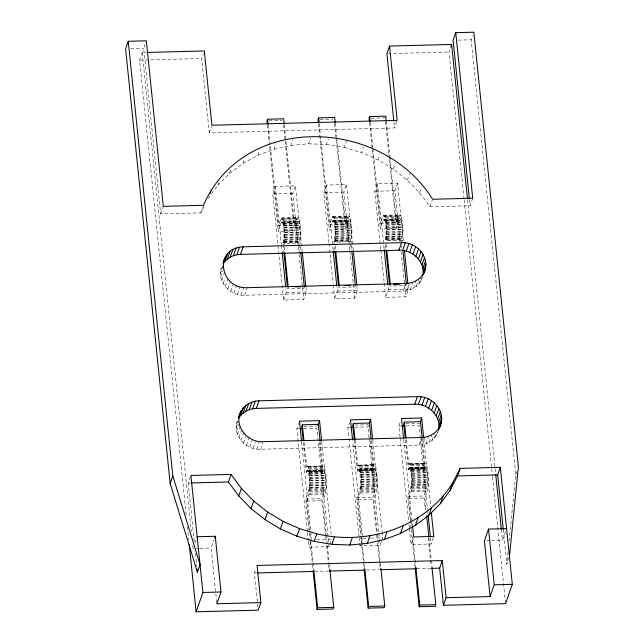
<?xml version="1.0" encoding="UTF-8"?>
<svg xmlns="http://www.w3.org/2000/svg" width="644" height="644" viewBox="0 0 644 644"><rect width="100%" height="100%" fill="white"/><g stroke="black" fill="none" stroke-linecap="round" stroke-linejoin="round"><path stroke-width="0.48" stroke-dasharray="3.22 2.42" d="M309.128 531.896L305.763 499.084L309.152 488.716L309.434 479.031L308.693 473.018L307.534 470.426L306.447 472.382L322.523 471.955L323.61 470.007L324.496 471.553L325.22 475.312L325.518 485.479L325.019 489.392L321.839 498.665L325.606 535.454M309.692 530.028L306.729 501.121L309.708 491.67L310.102 478.267L308.693 468.494L307.88 466.675L306.649 466.932L322.724 466.514L323.538 465.934C327.989 476.552 327.224 489.979 322.805 500.694L329.14 562.494M361.582 544.478L356.792 497.748L359.98 488.474L360.471 484.562L359.972 472.938L359.167 469.838L358.265 469.146L357.484 471.038L373.552 470.619L374.639 468.663L375.533 470.209L376.539 477.268L376.426 485.632L372.868 497.321L377.151 539.084M364.713 567.557L357.766 499.776C362.186 489.062 362.95 475.626 358.491 465.016L357.686 465.596L373.762 465.169L374.567 464.59L375.806 466.723L377.207 476.504L377.215 486.011L376.523 491.436L373.834 499.358L377.923 539.221M411.089 528.217L407.829 496.403L411.009 487.138L411.508 483.217L411.001 471.601L410.204 468.494L409.302 467.81L408.513 469.701L424.589 469.275L425.37 467.383L426.28 468.075L427.455 474.226L427.455 484.288L423.897 495.977L425.33 509.903M411.049 520.36L408.795 498.432L411.774 488.989L412.273 478.017L411.138 467.254L409.946 463.994L409.117 463.761L408.715 464.252L424.79 463.825L425.604 463.253L426.433 464.292L427.833 470.587L428.381 480.03L427.56 490.092L424.871 498.013L426.095 509.976M282.917 242.844C285.477 237.233 283.738 207.811 278.305 231.277L294.38 230.858C299.814 207.384 301.545 236.807 298.993 242.426L282.917 242.844L283.835 251.828M284.189 243.456C284.801 235.076 285.831 225.577 282.056 217.889L280.865 219.153L278.514 225.883L294.582 225.456L296.94 218.735L298.124 217.471C301.907 225.15 300.877 234.658 300.257 243.029L284.189 243.456L283.891 244.929M334.872 250.492L333.946 241.508C336.506 235.889 334.775 206.466 329.334 229.94L345.409 229.514C350.843 206.04 352.582 235.463 350.022 241.081L350.94 250.065M351.294 241.693L335.218 242.112C335.838 233.732 336.868 224.233 333.085 216.545L331.902 217.817L329.543 224.539L345.619 224.12L347.977 217.39L349.161 216.126C353.001 224.289 352.083 234.344 350.996 243.166M401.059 239.745L384.983 240.164C387.543 234.545 385.804 205.122 380.371 228.596L396.446 228.169C401.88 204.703 403.611 234.126 401.059 239.745L401.26 241.742M402.323 240.349L386.247 240.776C386.867 232.395 387.897 222.888 384.122 215.209L382.93 216.473L380.58 223.194L396.648 222.776L399.006 216.046L400.19 214.782C404.038 222.945 403.12 233.007 402.033 241.822M422.762 275.914C420.999 284.914 412.023 290.983 403.136 291.088L244.68 295.25C230.705 296.127 216.682 282.088 221.294 267.96M438.556 429.91C436.793 438.91 427.817 444.98 418.93 445.076L260.466 449.246C246.161 450.18 232.025 435.441 237.298 421.144M509.452 556.464L506.804 564.031L507.995 552.085M509.09 541.129L515.747 474.411L471.183 39.767L472.511 35.984M186.188 514.862L139.563 60.15L142.219 52.583L146.22 52.478M203.866 206.917L200.799 212.866L160.662 213.921L143.684 48.381L146.003 41.755M396.833 121.322L394.514 127.947L209.268 132.817L201.653 58.515L203.303 53.79M160.662 213.921L163.31 206.354M209.268 132.817L211.586 126.192M200.799 212.866L203.448 205.291M208.254 198.416L217.889 185.198L218.88 182.357M217.889 185.198L229.514 173.461L230.842 169.678M229.514 173.461L242.917 163.439L244.905 157.764M242.917 163.439L257.825 155.325L259.814 149.65M220.651 270.375L221.311 268.484M220.385 273.716L222.373 268.041M220.731 277.089L223.057 270.472M221.673 280.406L224.329 272.839M223.186 283.561L225.175 277.886M225.231 286.483L227.879 278.916M257.825 155.325L273.95 149.279L275.938 143.604M227.743 289.092L230.391 281.525M230.665 291.305L233.313 283.738M233.909 293.068L236.557 285.501M237.386 294.332L240.043 286.765M305.852 286.934L306.367 291.933L303.718 299.5L283.626 300.032L272.75 193.965L275.399 186.39L295.491 185.866L302.157 250.91M273.95 149.279L290.983 145.407L292.972 139.732M241.009 295.073L243.665 287.506M244.68 295.25L247.328 287.683M194.238 541.459L188.249 483.024L190.568 476.399M290.983 145.407L308.597 143.797L310.585 138.122M298.18 245.469L292.843 193.433L295.491 185.866M308.597 143.797L326.436 144.481L328.424 138.806M236.437 424.364L237.427 421.53M194.963 543.077L197.185 536.742M236.179 427.713L238.497 421.087M236.525 431.086L238.844 424.46M283.626 300.032L286.274 292.465L285.864 288.464M288.214 287.079L287.627 288.762L303.694 288.335L304.282 286.661M237.467 434.394L240.115 426.827M328.915 242.651L323.779 192.62L326.436 185.053L346.52 184.522L353.194 249.566M238.98 437.558L241.629 429.991M241.017 440.48L243.665 432.913M326.436 144.481L344.17 147.428L346.488 140.811M243.537 443.08L246.185 435.513M246.451 445.294L249.099 437.727M216.754 602.76L211.143 548.036L214.001 539.889M249.695 447.065L252.343 439.498M253.181 448.329L255.499 441.704M349.821 250.13L343.872 192.089L346.52 184.522M256.803 449.061L259.452 441.494M472.72 198.215L470.072 205.782L429.934 206.837C413.673 181.962 389.177 163.069 361.453 152.604L363.433 146.929M260.466 449.246L263.114 441.679M377.939 159.889L379.92 154.214M356.889 285.59L357.396 290.597L354.747 298.164L334.655 298.687L337.311 291.12L336.796 286.121M339.243 285.735L338.655 287.417L354.731 286.999L355.319 285.316M380.765 249.317L374.816 191.276L377.464 183.709L397.557 183.178L403.506 241.218M307.333 531.268L296.82 428.759L298.808 423.084M393.315 169.155L395.295 163.479M257.906 607.236L254.396 573.023L256.054 568.29M400.141 241.782L394.909 190.753L397.557 183.178M464.042 198.924L448.981 52.011L450.961 46.336M407.282 180.215L409.6 173.598M419.566 192.862L421.554 187.187M408.022 285.252L408.433 289.253L405.784 296.82L385.692 297.351L388.34 289.784L387.93 285.775M390.28 284.398L389.692 286.081L405.76 285.654L406.348 283.972M359.078 536.895L347.857 427.415L349.515 422.689M316.639 539.487L331.708 539.092L329.06 546.659L308.967 547.191L310.955 541.515M429.934 206.837L432.253 200.22M403.136 291.088L405.792 283.521M406.75 290.71L409.399 283.143M410.204 289.792L412.852 282.225M413.4 288.351L416.056 280.784M416.266 286.419L418.922 278.852M369.068 437.839L367.949 426.892L368.61 425M418.721 284.068L421.039 277.443M420.685 281.348L422.013 277.564M400.013 437.026L398.886 426.078L400.544 421.345M381.417 541.54L380.089 545.323L359.996 545.846L362.644 538.279L352.646 440.754M381.747 540.59L382.737 537.756L382.23 532.773M418.93 445.076L421.579 437.509M422.536 444.706L425.185 437.139M425.99 443.788L428.638 436.221M429.194 442.339L431.842 434.772M432.06 440.416L434.378 433.798M434.507 438.057L435.835 434.273M436.479 435.336L437.469 432.502M433.444 537.354L431.126 543.979L411.033 544.51L413.351 537.885M515.747 474.411L516.738 471.577M491.42 540.662L502.473 540.372L505.645 531.316M130.627 48.719L143.684 48.381M458.126 40.113L471.183 39.767M139.563 60.15L201.653 58.515M387.897 53.621L448.981 52.011M268.999 120.855L282.056 120.517M320.028 119.518L333.093 119.172M371.065 118.174L385.128 117.804M272.75 193.965L292.843 193.433M323.779 192.62L343.872 192.089M374.816 191.276L394.909 190.753M281.637 217.913L298.124 217.471M332.674 216.569L349.161 216.126M383.703 215.225L400.19 214.782M281.235 218.332L298.55 217.857M332.272 216.996L349.579 216.513M383.301 215.651L400.616 215.168M282.885 219.057L298.961 218.638M333.922 217.72L349.99 217.294M384.951 216.376L401.027 215.949M280.865 219.153L296.94 218.735M331.902 217.817L347.977 217.39M382.93 216.473L399.006 216.046M283.288 220.216L299.355 219.789M334.317 218.871L350.392 218.453M385.345 217.535L401.421 217.108M283.65 221.713L299.726 221.286M334.687 220.369L350.755 219.95M385.716 219.032L401.792 218.606M281.806 221.971L298.18 221.536M332.835 220.626L349.209 220.192M383.872 219.29L400.246 218.847M281.517 222.277L298.478 221.81M332.546 220.94L349.515 220.473M383.583 219.596L400.544 219.129M282.708 222.8L298.784 222.381M333.737 221.456L349.813 221.037M384.774 220.119L400.85 219.693M281.251 222.872L297.319 222.446M332.28 221.528L348.356 221.109M383.317 220.184L399.385 219.765M283.98 223.508L300.056 223.09M335.009 222.172L351.085 221.745M386.046 220.828L402.122 220.401M282.99 223.637L299.066 223.21M334.027 222.293L350.103 221.866M385.056 220.948L401.132 220.53M283.255 224.716L299.331 224.289M334.292 223.371L350.368 222.953M385.321 222.035L401.397 221.608M284.262 225.561L300.329 225.134M335.291 224.217L351.366 223.798M386.328 222.872L402.395 222.454M283.497 226.012L299.565 225.593M334.526 224.667L350.602 224.249M385.563 223.331L401.631 222.904M283.698 227.493L299.774 227.066M334.727 226.149L350.803 225.73M385.764 224.804L401.84 224.386M284.479 227.799L300.555 227.38M335.516 226.455L351.592 226.036M386.545 225.118L402.621 224.692M283.859 229.111L299.935 228.684M334.888 227.767L350.964 227.348M385.925 226.43L402.001 226.004M284.64 230.174L300.716 229.747M335.677 228.829L351.753 228.411M386.706 227.493L402.782 227.066M283.972 230.826L300.048 230.399M335.009 229.481L351.085 229.063M386.038 228.137L402.114 227.718M284.044 232.581L300.12 232.162M335.073 231.244L351.149 230.818M386.11 229.9L402.186 229.481M284.737 232.613L300.812 232.186M335.774 231.268L351.841 230.85M386.803 229.924L402.878 229.506M284.06 234.344L300.136 233.917M335.097 232.999L351.165 232.581M386.126 231.663L402.202 231.236M284.761 235.044L300.837 234.625M335.798 233.708L351.866 233.281M386.827 232.363L402.903 231.945M284.028 236.05L300.104 235.632M335.065 234.706L351.133 234.287M386.094 233.369L402.17 232.943M284.72 237.411L300.788 236.992M335.749 236.074L351.825 235.648M386.786 234.73L402.854 234.303M283.948 237.66L300.024 237.242M334.977 236.324L351.052 235.897M386.014 234.98L402.089 234.553M283.819 239.133L299.895 238.707M334.848 237.789L350.924 237.37M385.885 236.445L401.961 236.026M284.608 239.64L300.676 239.222M335.637 238.304L351.713 237.878M386.674 236.96L402.742 236.541M283.642 240.413L299.718 239.995M334.679 239.077L350.755 238.65M385.708 237.733L401.784 237.306M283.432 241.484L299.508 241.057M334.469 240.14L350.537 239.721M385.498 238.795L401.574 238.377M284.423 241.677L300.498 241.25M335.46 240.333L351.527 239.914M386.489 238.996L402.564 238.57M283.191 242.297L299.259 241.878M334.22 240.961L350.296 240.534M385.257 239.616L401.325 239.198M333.946 241.508L350.022 241.081M286.274 292.465L306.367 291.933M337.311 291.12L357.396 290.597M388.34 289.784L408.433 289.253M303.751 426.417L316.808 426.07M354.788 425.072L367.845 424.726M405.817 423.728L419.88 423.366M296.82 428.759L298.832 428.711M303.855 428.574L316.912 428.236L329.06 546.659M347.857 427.415L349.861 427.366M354.884 427.23L367.949 426.892M398.886 426.078L400.898 426.022M405.921 425.893L418.978 425.547L427.552 509.146M307.051 466.441L323.538 465.934M358.08 465.105L374.567 464.59M409.117 463.761L425.604 463.253M307.88 466.675L323.956 466.256M358.917 465.33L374.985 464.912M409.946 463.994L426.022 463.567M308.299 467.391L324.375 466.972M359.328 466.055L375.404 465.628M410.365 464.71L426.433 464.292M308.693 468.494L324.769 468.067M359.73 467.15L375.806 466.723M410.759 465.805L426.835 465.387M309.072 469.935L325.139 469.508M360.101 468.591L376.177 468.172M411.138 467.254L427.205 466.828M307.534 470.426L323.61 470.007M358.563 469.09L374.639 468.663M409.6 467.745L425.668 467.327M307.236 470.49L323.304 470.072M358.265 469.146L374.341 468.727M409.302 467.81L425.37 467.383M307.84 470.659L323.908 470.241M358.869 469.323L374.945 468.896M409.906 467.979L425.974 467.552M306.947 470.844L323.022 470.426M357.983 469.5L374.051 469.082M409.012 468.164L425.088 467.737M308.138 471.183L324.214 470.756M359.167 469.838L375.243 469.42M410.204 468.494L426.28 468.075M306.689 471.48L322.757 471.062M357.718 470.136L373.794 469.718M408.747 468.8L424.823 468.373M309.402 471.69L325.478 471.263M360.439 470.345L376.515 469.919M411.468 469.001L427.544 468.582M308.428 471.971L324.496 471.553M359.457 470.635L375.533 470.209M410.494 469.291L426.561 468.864M308.693 473.018L324.769 472.591M359.73 471.674L375.798 471.255M410.759 470.329L426.835 469.911M309.692 473.694L325.767 473.276M360.729 472.358L376.796 471.931M411.758 471.014L427.833 470.587M308.935 474.282L325.011 473.863M359.972 472.938L376.04 472.519M411.001 471.601L427.077 471.175M309.144 475.731L325.22 475.312M360.173 474.395L376.249 473.968M411.21 473.05L427.286 472.632M309.925 475.908L326.001 475.489M360.962 474.572L377.03 474.145M411.991 473.227L428.067 472.801M309.313 477.333L325.389 476.914M360.342 475.988L376.418 475.57M411.379 474.652L427.455 474.226M310.102 478.267L326.17 477.84M361.131 476.922L377.207 476.504M412.16 475.586L428.236 475.159M309.434 479.031L325.51 478.613M360.471 477.695L376.539 477.268M411.5 476.351L427.576 475.924M188.249 483.024L190.254 482.968M310.207 480.698L326.275 480.279M361.236 479.353L377.312 478.935M412.273 478.017L428.341 477.59M309.514 480.786L325.582 480.368M360.543 479.45L376.619 479.023M411.58 478.106L427.648 477.687M309.539 482.549L325.614 482.131M360.576 481.213L376.643 480.786M411.605 479.869L427.68 479.45M310.239 483.137L326.315 482.718M361.276 481.801L377.344 481.374M412.305 480.456L428.381 480.03M309.514 484.272L325.59 483.853M360.551 482.928L376.619 482.509M411.58 481.591L427.656 481.165M310.207 485.52L326.283 485.101M361.244 484.183L377.312 483.757M412.273 482.839L428.349 482.412M309.442 485.906L325.518 485.479M360.471 484.562L376.547 484.135M411.508 483.217L427.584 482.799M309.321 487.395L325.389 486.977M360.35 486.051L376.426 485.632M411.387 484.715L427.455 484.288M310.102 487.782L326.178 487.355M361.139 486.437L377.215 486.011M412.168 485.093L428.244 484.674M309.152 488.716L325.228 488.289M360.189 487.371L376.257 486.953M411.218 486.027L427.294 485.608M308.943 489.818L326.009 489.424M359.98 488.474L377.046 488.088M411.009 487.138L428.075 486.743M308.709 490.68L324.777 490.253M359.738 489.335L375.814 488.917M410.775 487.991L426.843 487.572M309.708 491.67L325.775 491.251M360.737 490.334L376.812 489.907M411.774 488.989L427.841 488.563M309.418 493.199L325.494 492.781M360.455 491.863L376.523 491.436M411.484 490.519L427.56 490.092M309.088 494.391L325.164 493.972M360.117 493.046L376.193 492.628M411.154 491.71L427.23 491.283M305.763 499.084L321.839 498.665M356.792 497.748L372.868 497.321M407.829 496.403L423.897 495.977M306.729 501.121L322.805 500.694M357.766 499.776L373.834 499.358M408.795 498.432L424.871 498.013M362.644 538.279L369.68 538.094M370.686 538.07L382.737 537.756M199.093 548.35L193.063 548.511L192.653 544.51M200.091 548.326L211.143 548.036M486.397 540.799L490.422 540.694M254.396 573.023L256.401 572.967M314.481 571.437L328.496 571.075M366.549 570.069L379.566 569.731M416.612 568.757L430.635 568.386M344.17 147.428L361.453 152.604M469.46 199.801L470.072 205.782M503.246 529.368L506.804 564.031M467.52 199.423L495.606 473.388M501.346 529.376L502.473 540.372M464.139 199.922L491.597 467.753M491.702 468.751L492.419 475.747M492.523 476.745L505.435 602.663M393.903 121.998L394.514 127.947M423.776 438.878L430.715 506.554M422.182 438.347L424.79 463.825M401.671 245.726L401.872 247.723M421.418 438.331L424.589 469.275M401.164 251.788L405.784 296.82M427.656 510.145L427.962 513.123M430.514 538.006L431.126 543.979M386.231 121.104L389.805 155.993M389.91 156.991L396.648 222.776M428.96 537.885L431.818 565.794M385.539 121.78L389.306 158.569M389.411 159.567L396.446 228.169M428.18 537.74L431.037 565.577M386.159 244.205L386.658 249.107M406.203 439.747L408.715 464.252M385.49 245.155L385.901 249.148M405.446 439.755L408.513 469.701M377.464 183.709L384.138 248.753M403.683 439.409L412.554 525.995M370.26 122.529L372.812 147.444M372.916 148.442L380.58 223.194M411.146 521.358L411.556 525.351M412.78 537.305L415.847 567.211M369.463 122.207L372.216 149.054M372.312 150.044L380.371 228.596M411.194 529.215L414.559 562.027M414.656 563.017L415.066 566.994M380.87 250.315L384.154 282.338M384.251 283.336L385.692 297.351M400.109 438.017L408.586 520.618M408.988 524.602L409.294 527.589M409.399 528.579L411.033 544.51M372.739 440.222L382.125 531.783M351.197 245.131L351.704 250.025M371.25 440.665L373.762 465.169M370.485 440.673L373.552 470.619M349.925 251.128L353.21 283.151M353.315 284.157L354.747 298.164M369.173 438.83L378.761 532.379M378.865 533.377L380.089 545.323M335.299 123.447L336.627 136.407M336.723 137.397L345.619 224.12M378.028 540.219L380.789 567.131M334.502 123.125L345.409 229.514M377.561 543.061L379.598 562.945M379.694 563.943L380.105 567.919M335.122 245.549L335.629 250.452M355.069 440.11L357.686 465.596M354.313 440.102L357.484 471.038M326.436 185.053L333.101 250.097M319.223 123.865L320.35 134.829M320.446 135.828L329.543 224.539M318.426 123.543L329.334 229.94M361.687 545.468L363.932 567.348M329.012 243.657L333.117 283.682M333.222 284.68L334.655 298.687M359.183 537.885L359.996 545.846M321.71 441.567L331.193 534.118M300.168 246.467L300.772 252.351M320.213 442.009L322.724 466.514M299.194 244.422L300.015 252.408M319.456 442.017L322.523 471.955M298.277 246.467L298.993 253.47M299.098 254.477L302.382 286.5M302.487 287.498L303.718 299.5M284.262 124.791L294.582 225.456M329.245 563.492L329.857 569.473M283.473 124.469L285.099 140.376M285.203 141.366L294.38 230.858M325.711 536.444L326.218 541.419M326.629 545.396L328.561 564.289M328.665 565.279L329.076 569.256M284.093 246.894L284.592 251.796M304.137 442.428L306.649 466.932M303.38 442.436L306.447 472.382M275.399 186.39L281.348 244.43M281.452 245.436L282.169 252.44M301.617 442.09L310.698 530.664M310.802 531.662L311.616 539.624M268.194 125.21L269.925 142.155M270.335 146.14L278.514 225.883M310.102 534.013L310.617 538.996M310.714 539.994L313.684 568.902M267.397 124.888L269.538 145.769M269.643 146.76L278.305 231.277M309.225 532.894L310.046 540.847M310.142 541.837L312.895 568.684M307.438 532.258L308.251 540.219M308.355 541.218L308.967 547.191M195.462 553.349L196.782 566.221M142.219 52.583L191.316 531.509M187.412 526.856L188.748 539.849"/><path stroke-width="0.97" d="M424.774 270.762C421.933 278.514 413.867 283.368 405.792 283.521L247.328 287.683C219.926 289.309 213.043 248.085 243.142 246.829L401.598 242.659C417.215 241.508 431.448 258.912 423.776 273.603M423.044 274.272C424.79 260.965 411.749 249.606 398.95 250.226L240.486 254.396C233.522 254.581 226.575 258.075 222.937 264.137M438.765 429.105C441.06 415.525 427.866 403.555 414.736 404.223L256.28 408.393C249.309 408.578 242.369 412.071 238.731 418.133C240.043 408.191 249.083 400.842 258.928 400.826L417.384 396.656C433.509 395.456 447.564 413.722 439.232 428.542M509.452 556.464L518.396 466.844L473.831 32.2L455.751 32.675L453.102 40.242L469.355 198.803M241.379 410.566C232.726 424.984 247.554 442.935 263.114 441.679L421.579 437.509C429.661 437.365 437.719 432.51 440.56 424.758M128.253 41.288L125.604 48.855L170.169 483.499L197.394 572.17L200.043 564.603L172.817 475.932L128.253 41.288L146.341 40.814L163.31 206.354L203.448 205.291C244.245 111.782 382.367 117.852 432.583 199.27L472.72 198.215L455.751 32.675M209.912 193.683L210.902 190.849M284.165 123.793L283.65 118.81L267.574 119.229L266.986 120.911L267.292 123.898M223.162 262.422L224.152 259.58M223.267 263.195L225.585 256.57M222.373 268.041L223.041 266.149M224.909 261.416L227.557 253.849M227.356 259.057L230.005 251.49M230.222 257.133L232.878 249.566M233.426 255.692L236.074 248.125M236.879 254.774L239.528 247.207M240.486 254.396L243.142 246.829M170.169 483.499L172.817 475.932M335.194 122.449L334.687 117.466L318.611 117.884L318.023 119.567L318.329 122.553M238.618 417.36L239.946 413.577M240.695 415.412L243.343 407.845M243.15 413.054L245.799 405.487M246.016 411.13L248.665 403.563M249.22 409.689L251.868 402.122M252.665 408.763L255.322 401.196M228.387 481.97L231.035 474.403L190.898 475.457L202.9 592.464L196.122 611.8L258.212 610.166L260.86 602.599L257.053 565.456L442.291 560.578L446.107 597.729L443.45 605.296L505.54 603.661L512.31 584.325L500.316 467.319L460.178 468.373L452.724 482.823L450.067 490.39L440.432 503.608L428.807 515.345L415.404 525.367L400.496 533.482L384.371 539.527L367.338 543.391L349.732 545.001L331.885 544.325L314.151 541.371L296.876 536.202L280.39 528.917L265.014 519.652L251.047 508.591L238.755 495.944L228.387 481.97L191.26 482.944M256.28 408.393L258.928 400.826M214.629 538.078L215.265 536.267L197.185 536.742M467.415 198.424L451.629 44.444L389.548 46.078L386.891 53.645L393.798 121.008M386.231 121.104L385.716 116.121L369.64 116.548L369.052 118.23L369.358 121.209M238.755 495.944L241.403 488.377L231.035 474.403M215.265 536.267L220.981 591.989L216.859 603.758L260.86 602.599M251.047 508.591L253.696 501.024L241.403 488.377M265.014 519.652L267.663 512.085L253.696 501.024M320.116 441.027L318.402 424.364L302.334 424.79L301.746 426.465L303.171 440.44M280.39 528.917L283.038 521.35L267.663 512.085M317.911 425.394L319.561 420.661L299.476 421.192L301.513 441.1M450.961 46.336L451.629 44.444M296.876 536.202L299.524 528.635L283.038 521.35M398.95 250.226L401.598 242.659M402.613 250.411L405.269 242.844M406.235 251.152L408.892 243.577M409.721 252.416L412.369 244.849M371.049 438.709L369.439 423.019L353.363 423.446L352.775 425.129L354.208 439.103M412.965 254.179L415.613 246.612M314.151 541.371L316.8 533.804C366.766 545.927 425.016 527.694 452.724 482.823M415.887 256.393L418.536 248.826M418.399 259.001L421.047 251.434M420.435 261.923L423.092 254.356M421.949 265.078L424.597 257.511M422.891 268.395L425.539 260.828M369.27 423.108L370.598 419.325L350.505 419.848L352.55 439.755M423.237 271.768L425.885 264.201M422.979 275.109L425.628 267.542M331.885 544.325L334.534 536.758M329.857 569.473L333.737 607.348L333.149 609.031L317.073 609.449L317.669 607.775L313.781 569.892M349.732 545.001L352.381 537.434M422.078 437.365L420.468 421.683L404.4 422.102L403.804 423.784L405.237 437.759M414.736 404.223L417.384 396.656M367.338 543.391L369.986 535.824M418.407 404.408L421.055 396.841M422.029 405.14L424.678 397.573M425.507 406.412L428.155 398.845M420.307 421.764L421.627 417.98L401.542 418.511L403.579 438.411M428.751 408.175L431.399 400.608M384.371 539.527L387.02 531.96M431.673 410.389L434.322 402.822M434.185 412.989L436.833 405.422M380.886 568.129L384.774 606.004L384.186 607.686L368.11 608.113L368.698 606.431L364.818 568.555M436.23 415.911L438.878 408.344M437.743 419.075L440.391 411.508M438.685 422.384L441.333 414.816M400.496 533.482L403.152 525.915M439.031 425.756L441.679 418.189M438.467 429.661L441.422 421.538M415.404 525.367L418.061 517.8M428.807 515.345L431.456 507.778M440.432 503.608L443.088 496.041M450.067 490.39L457.522 475.94L460.178 468.373M431.923 566.784L435.803 604.668L435.215 606.35L419.139 606.769L419.735 605.086L415.847 567.211M443.45 605.296L439.643 568.145L442.291 560.578M503.246 529.368L497.659 474.886L500.316 467.319M506.595 528.603L488.514 529.078L484.393 540.847L490.1 596.569L446.107 597.729M490.1 596.569L494.23 584.8L488.514 529.078M147.218 52.454L204.301 50.948L211.916 125.25L397.163 120.372L389.548 46.078M295.242 286.894L301.271 286.733M344.266 285.606L350.296 285.445M393.291 284.318L399.32 284.157M299.838 428.679L302.849 428.598M350.867 427.342L352.88 427.286M401.904 425.998L403.909 425.942M457.522 475.94L497.659 474.886M257.407 572.943L313.475 571.47M329.503 571.043L364.544 570.125M380.564 569.699L416.612 568.757M431.633 568.362L439.643 568.145M202.9 592.464L220.981 591.989M494.23 584.8L512.31 584.325M317.669 607.775L333.737 607.348M368.698 606.431L384.774 606.004M419.735 605.086L435.803 604.668M299.524 528.635L316.8 533.804M495.711 474.387L501.346 529.376M404.432 250.226L407.813 283.247M421.627 417.98L423.671 437.888M431.327 512.527L433.774 536.412L413.681 536.935L412.554 525.995M402.935 250.645L406.348 283.972M428.163 515.12L430.409 537.007M426.706 515.957L428.856 536.887M386.762 250.089L390.28 284.398M404.4 422.102L406.002 437.783M386.006 250.146L389.483 284.084M384.235 249.751L387.825 284.777M369.64 116.548L370.155 121.531M415.171 567.992L419.139 606.769M353.298 250.564L356.784 284.592M370.598 419.325L372.635 439.224M351.801 251.007L355.319 285.316M335.725 251.434L339.243 285.735M353.363 423.446L354.973 439.128M334.969 251.49L338.454 285.421M333.206 251.096L336.691 285.123M318.611 117.884L319.118 122.875M364.134 569.336L368.11 608.113M302.261 251.909L305.747 285.936M319.561 420.661L321.606 440.568M300.772 252.351L304.282 286.661M284.696 252.77L288.214 287.079M302.334 424.79L303.936 440.472M283.94 252.826L287.417 286.765M282.169 252.44L285.662 286.459M267.574 119.229L268.089 124.212M313.105 570.673L317.073 609.449M197.088 569.199L197.394 572.17M189.264 544.84L196.122 611.8"/></g></svg>
